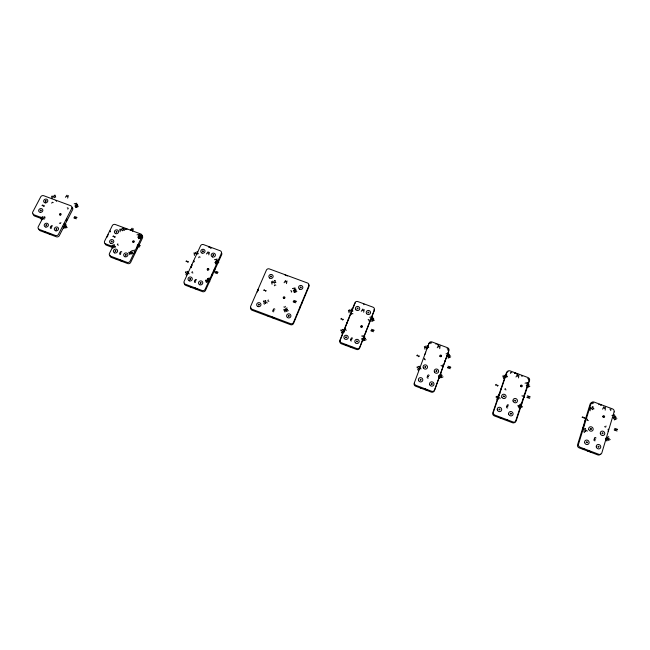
<?xml version="1.0" encoding="UTF-8"?>
<svg xmlns="http://www.w3.org/2000/svg" width="650" height="650" viewBox="0 0 650 650"><rect width="100%" height="100%" fill="white"/><g stroke="black" fill="none" stroke-linecap="round" stroke-linejoin="round"><path stroke-width="0.97" d="M258.351 289.827L258.245 290.168M257.952 290.071L258.253 289.266L258.034 290.257M523.957 397.077L523.754 397.735M67.234 219.44L66.918 220.049L66.909 218.879M191.238 267.711L191.393 266.102M137.979 246.634L137.678 247.26L137.751 246.098M346.426 324.537L346.491 323.919M346.881 323.416L346.946 322.79M348.384 319.637L348.676 318.793L348.294 319.735M498.737 395.549L499.135 395.062L498.745 396.004L498.94 395.298M346.385 345.442L346.45 344.866L345.686 345.02L346.694 345.394M214.614 269.912L214.801 268.312M605.199 410.126L605.426 407.184L604.232 408.541L603.842 406.729L602.607 409.159M350.391 346.954L350.464 346.369M351.658 346.824L352.235 347.644M363.829 304.72L363.927 304.062M518.513 377.934L518.919 375.18L517.603 376.382L517.506 374.562L515.97 376.992M365.966 331.752L366.072 331.142L365.731 332.256M367.453 327.957L367.567 327.34M367.892 326.828L368.006 326.211M439.725 348.684L440.107 345.857L438.872 347.165L438.579 345.426L437.239 347.758M363.675 312.211L364.211 309.579L362.822 310.708L362.863 308.986L361.246 311.309M286.496 283.636L287.016 280.938L285.732 282.181L285.537 280.516L284.107 282.75M208.764 254.857L209.422 252.322L208.049 253.427L208.13 251.753L206.424 253.988M132.624 231.221L133.347 228.727L131.958 229.816L132.08 228.166L130.325 230.368M427.229 348.002L426.912 348.847M606.028 426.01L605.694 427.107L604.541 426.676M610.659 410.629L610.984 409.541L609.838 409.11M608.27 429.138L608.075 429.796L608.709 429.382M608.132 431.299L608.303 430.552M523.534 397.963L523.949 397.012M582.92 427.879L583.716 426.806M585.041 421.444L585.349 420.436L584.967 421.273M587.527 419.104L587.186 420.201L588.339 420.631M592.239 403.796L592.572 402.707L593.726 403.13M67.665 198.096L68.364 195.553L67.031 196.731L66.966 195.162L65.414 197.267M302.421 301.998L302.534 301.104L302.364 302.136M523.421 395.176L523.063 396.256L521.926 395.834M528.418 380.112L528.775 379.039L527.646 378.617M523.096 398.539L515.523 421.411A2.454 2.291 37.9 0 1 512.509 422.744L494.309 415.878A2.438 2.291 36.3 0 1 492.781 412.839L506.309 373.035A2.397 2.234 31.6 0 1 508.056 371.613M524.363 394.721L528.466 382.338M523.128 399.62L523.339 398.897L522.933 399.368M505.294 388.408L504.928 389.488L506.058 389.911M510.372 373.409L510.729 372.344L511.851 372.767M500.736 389.854L501.069 388.871L500.719 389.707M446.843 356.314L446.396 357.329M507.252 420.257L507.756 420.249L506.984 419.868L506.561 420.298M498.794 395.744L498.477 396.321M442.471 364.967L442.089 366.023L440.976 365.609M447.817 350.196L448.199 349.148L447.094 348.741M425.319 353.153L425.555 352.584M424.702 358.329L424.312 359.385L425.425 359.799M430.129 343.631L430.511 342.591L431.616 342.997M446.558 356.874L446.721 356.46M301.762 303.566L301.868 302.738M363.131 335.351L362.724 336.391L361.627 335.985M368.81 320.873L369.216 319.849L368.127 319.442M345.711 328.851L345.296 329.883L346.385 330.289M351.463 314.438L351.877 313.414L352.958 313.812M444.819 361.733L445.274 360.644L444.99 361.197M424.816 354.518L425.051 353.957M425.49 352.698L425.726 352.129M300.202 307.092L299.812 308.027L300.072 306.889L300.097 307.548M285.342 306.321L284.911 307.336L283.839 306.938M291.346 292.126L291.777 291.119L290.713 290.721M268.263 299.951L267.824 300.958L268.897 301.356M274.341 285.813L274.771 284.814L275.827 285.204M436.004 344.346L436.264 343.761M437.921 345.053L438.181 344.467L437.702 344.297M209.072 277.851L208.618 278.85L207.569 278.46M215.386 263.933L215.832 262.949L214.784 262.559M214.11 269.848L214.037 271.18L214.338 270.514M213.931 270.814L214.207 270.205M212.444 274.373L212.03 275.291L212.168 274.121L212.379 274.836M192.319 271.602L191.864 272.602L192.912 272.992M198.705 257.741L199.152 256.758L200.192 257.148M420.883 387.993L421.119 387.498L420.217 387.579L421.249 387.969M191.718 265.403L191.994 264.786L191.839 265.761M193.732 261.942L194.155 261.04L193.676 261.154L193.919 261.885M134.266 249.933L133.794 250.916L132.763 250.534M140.879 236.283L141.343 235.316L140.319 234.934M135.289 251.932L134.851 252.834L134.899 251.648L135.265 252.403M117.837 243.807L117.358 244.782L118.389 245.164M124.516 230.214L124.987 229.247L126.003 229.621M426.928 390.268L427.172 389.781M447.054 355.501L447.338 354.941M64.675 224.112L64.22 224.998L64.179 223.787L64.683 224.591M60.889 222.552L60.401 223.511L59.386 223.137M67.787 209.154L68.274 208.203L67.267 207.829M44.777 216.539L44.273 217.498L45.281 217.872M51.732 203.198L52.219 202.248L53.227 202.621M521.251 404.666L521.804 403.618M285.082 275.064L285.87 275.308M514.605 373.498L515.158 373.352M515.84 373.271L514.922 373.059L515.214 373.368M516.612 374.124L517.798 374.002M521.503 376.058L521.942 375.537L522.364 376.188M500.386 417.974L500.793 417.536L499.753 417.568L500.801 417.966M507.374 420.607L506.781 420.079M598.715 404.698L599.332 404.235M600.706 405.438L601.323 404.974L600.827 404.787M583.229 428.919C582.497 432.559 586.064 425.848 585.333 429.488M498.314 396.89C499.135 393.331 495.422 399.888 496.243 396.329M613.242 417.926L615.542 416.138L613.649 416.236L614.656 414.789L611.926 415.496M417.202 366.722C416.301 370.199 420.136 363.789 419.234 367.266M526.248 385.572L528.572 383.825L526.695 383.914L527.735 382.501L525.021 383.191M340.974 329.81C339.999 333.198 343.939 326.958 342.964 330.346M447.192 356.168L449.54 354.453L447.704 354.591L448.744 353.161L446.038 353.836M583.611 449.353L584.196 448.979L583.009 448.963L584.082 449.369M263.559 300.885C262.511 304.208 266.565 298.098 265.517 301.413M370.866 319.516L373.214 318.037L371.377 317.931L372.678 316.704L369.777 317.241M590.501 451.36L589.899 451.726L590.59 451.994M185.599 271.765C184.478 275.007 188.638 269.035 187.525 272.277M293.418 290.794L295.799 289.152L294.003 289.283L295.092 287.918L292.402 288.567M208.723 247.439L209.43 247.016M112.296 245.066C111.109 248.243 115.375 242.393 114.189 245.57M215.426 261.869L217.839 260.309L216.019 260.349L217.157 259.049L214.484 259.683M41.015 217.084C39.764 220.196 44.127 214.476 42.876 217.579M137.881 237.014L140.303 235.438L138.507 235.519L139.718 234.252L137.004 234.869M75.002 205.92L77.431 204.368L75.652 204.457L76.83 203.206L74.173 203.816M196.471 289.193L197.161 288.852M51.017 234.536L49.969 233.634L50.684 234.024M610.188 439.449C609.196 441.139 607.287 438.206 609.188 438.206C608.043 439.562 606.645 436.426 608.717 436.719M597.943 446.94L599.064 446.428M601.973 433.574L603.094 433.062M586.3 442.561L587.421 442.049M603.46 416.699L603.988 416.463M613.47 418.34C621.091 414.001 609.253 422.971 616.899 418.641M590.379 429.227L591.5 428.724M126.449 228.971L127.099 229.125M510.291 413.969L511.42 413.473M514.654 400.887L515.783 400.392M498.891 409.687L500.029 409.183M521.235 403.959C519.244 403.553 520.431 406.803 521.658 405.421C519.773 405.405 521.609 408.33 522.616 406.64M521.137 386.051L521.658 385.824M526.459 385.978C534.17 381.737 522.137 390.512 529.847 386.279M503.303 396.638L504.433 396.142M443.048 376.829C442.024 378.471 440.253 375.57 442.13 375.627C441.017 377.057 439.709 373.856 441.748 374.205M431.21 384.223L432.339 383.736M450.734 356.858C442.902 360.977 455.203 352.527 447.387 356.566M435.874 371.394L436.995 370.906M420.038 380.023L421.168 379.535M440.448 356.021L440.976 355.794M424.743 367.226L425.872 366.746M366.243 339.666C365.219 341.291 363.521 338.439 365.373 338.496C364.187 339.844 363.049 336.733 365.032 337.106M361.359 326.584L361.887 326.365M345.516 337.569L346.645 337.098M356.428 341.656L357.549 341.177M367.827 312.723L368.94 312.252M371.044 319.906C378.771 315.916 366.592 324.163 374.343 320.19M357.004 308.717L358.118 308.254M288.194 316.111L289.323 315.648M287.186 308.043C285.236 307.637 286.301 310.765 287.487 309.408C285.667 309.311 287.267 312.211 288.324 310.554M258.245 304.899L259.374 304.436M300.154 287.674L301.267 287.219M293.597 291.176C301.332 287.235 289.055 295.401 296.855 291.46M283.822 297.724L284.351 297.513M270.449 276.681L271.562 276.226M208.804 278.777C206.887 278.33 207.813 281.434 209.064 280.118C207.261 280.028 208.796 282.872 209.852 281.239M200.078 283.124L201.207 282.669M215.589 262.243C223.397 258.391 210.966 266.386 218.806 262.519M207.781 269.425L208.317 269.214M189.589 279.199L190.718 278.744M212.745 255.32L213.866 254.873M202.345 251.469L203.466 251.022M133.185 253.281C132.072 254.857 130.634 252.094 132.429 252.176C131.219 253.459 130.301 250.437 132.202 250.859M138.036 237.388C145.836 233.578 133.347 241.459 141.213 237.656M133.209 241.67L133.737 241.459M114.944 251.257L116.074 250.811M125.222 255.109L126.352 254.662M115.928 232.026L117.049 231.587M111.134 241.735L112.263 241.288M66.3 224.908C64.472 224.437 65.203 227.484 66.487 226.192C64.707 226.054 66.138 228.898 67.218 227.281M55.843 229.141L56.973 228.694M75.14 206.278C82.989 202.516 70.452 210.307 78.284 206.537M60.052 214.443L60.58 214.24M45.752 225.355L46.881 224.916M40.186 210.689L41.316 210.251M45.167 201.183L46.288 200.752M122.582 261.43L121.647 260.601L122.387 260.926M214.427 269.141L215.036 268.978M191.002 266.939L191.669 266.784M110.459 231.075L109.842 231.14L110.256 231.928M42.835 204.921C39.65 206.497 46.824 204.929 43.648 206.497M113.661 235.844C110.484 237.453 117.707 235.852 114.53 237.461M186.778 260.748C183.609 262.389 190.864 260.756 187.696 262.397M264.452 289.648C261.284 291.322 268.588 289.656 265.419 291.33M341.575 318.346C338.414 320.052 345.759 318.354 342.599 320.06M417.511 354.973C414.351 356.72 421.753 354.981 418.592 356.728M496.243 384.353C493.09 386.132 500.541 384.361 497.38 386.141M582.879 416.674C579.727 418.494 587.226 416.683 584.082 418.503M210.161 247.293L211.023 248.292M210.267 247.666L210.917 247.902M74.482 216.547C82.396 218.847 68.453 216.491 76.334 218.806M215.467 271.286C223.624 273.658 209.251 271.245 217.466 273.634M293.719 300.398C302.079 302.754 287.495 300.438 295.799 302.794M371.418 329.306C379.917 331.654 365.072 329.363 373.588 331.752M137.727 244.668C145.746 246.959 131.584 244.652 139.653 246.967M448.012 366.21C456.723 368.664 441.496 366.218 450.279 368.713M527.345 395.809C536.209 398.361 520.804 395.809 529.701 398.361M614.656 428.382C623.683 430.869 608.051 428.48 617.102 430.991M42.786 219.099L34.678 216.068A2.275 1.999 -22.7 0 1 33.564 214.979M112.645 247.504L106.389 245.164A2.283 2.056 -20.6 0 1 105.105 243.531M52.544 226.037C51.602 224.559 49.879 227.248 51.667 227.143C50.586 225.956 49.367 228.816 51.293 228.443M121.818 251.948C120.835 250.477 119.153 253.207 120.965 253.078C119.876 251.802 118.657 254.808 120.616 254.402M196.593 279.914C195.553 278.379 193.952 281.141 195.764 281.068C194.586 279.825 193.513 282.848 195.455 282.425M274.893 309.205C273.829 307.637 272.244 310.529 274.081 310.383C272.87 309.116 271.838 312.211 273.804 311.764M352.641 338.293C351.528 336.668 350.001 339.649 351.853 339.495C350.602 338.187 349.635 341.372 351.609 340.901M429.236 375.416C428.049 373.758 426.603 376.748 428.472 376.651C427.164 375.318 426.286 378.584 428.261 378.089M508.633 405.202C507.423 403.504 506.001 406.648 507.894 406.461C506.537 405.064 505.757 408.452 507.723 407.924M596.009 437.978C594.726 436.207 593.401 439.481 595.303 439.262C593.913 437.832 593.166 441.326 595.164 440.765M195.536 288.243L194.886 287.999L195.837 288.949M195.008 288.34L195.658 288.584M45.849 232.497L44.923 232.148L45.191 231.831L45.736 232.619M116.838 259.139L115.895 258.781L116.269 258.497L116.683 259.244M191.482 287.154L190.523 286.788L191.019 286.553L191.279 287.243M268.686 316.119L267.702 315.754L268.336 315.551L268.434 316.192M125.336 228.443L124.906 228.443M108.217 234.691L107.843 235.446M272.155 317.533C273.804 318.516 271.156 316.29 272.862 317.379M196.284 288.527L197.462 289.559M287.519 275.909L286.756 275.706M593.247 406.843C589.558 405.86 596.546 409.825 592.857 408.842M592.572 409.719L590.753 407.314L590.809 409.167L589.363 407.826L590.208 410.776M506.781 374.725C503.149 373.758 509.966 377.65 506.342 376.683M506.033 377.544L504.091 375.172L504.302 377L502.791 375.846L503.661 378.576M428.196 345.532C424.621 344.581 431.283 348.408 427.708 347.457M352.365 309.14C348.855 308.206 355.347 311.943 351.837 311.017M427.383 348.294L425.766 346.019L425.685 347.758L424.336 346.483L425.003 349.31M275.373 280.621C271.911 279.703 278.265 283.376 274.804 282.457M351.488 311.838L349.716 309.571L349.83 311.317L348.4 310.213L349.123 312.829M48.904 233.22L49.441 234.008M197.836 251.899C194.423 250.998 200.631 254.605 197.218 253.703M274.438 283.262L272.74 281.044L272.805 282.758L271.424 281.669L272.066 284.237M123.581 228.28C120.218 227.386 126.287 230.945 122.923 230.059M196.836 254.491L195.406 252.322L195.227 253.988L194.025 252.785L194.464 255.442M55.388 195.284C52.081 194.415 58.013 197.893 54.697 197.023M122.525 230.831L121.16 228.703L120.9 230.352L119.779 229.158L120.144 231.766M65.991 220.252L66.495 221.065M56.03 200.493L56.55 201.338M54.283 197.779L53.024 195.723L52.739 197.299L51.61 196.138L51.911 198.689M107.721 236.787L107.388 236.226L107.096 236.917M603.582 416.309L603.874 416.845M606.856 437.621C611.918 445.616 601.819 432.957 606.864 441.025M602.225 432.738L602.842 433.899M590.631 428.399L591.248 429.552M598.195 446.103L598.812 447.273M587.137 431.356C587.421 429.358 584.049 430.479 585.666 431.681C585.626 429.812 582.579 431.486 584.48 432.551M586.552 441.724L587.169 442.886M521.259 385.678L521.536 386.206M519.374 404.852C524.209 412.669 514.524 400.408 519.285 408.176M514.93 400.075L515.507 401.204M503.579 395.826L504.156 396.955M510.559 413.148L511.144 414.294M500.037 398.718C500.337 396.744 497.047 397.857 498.574 399.035C498.542 397.207 495.576 398.84 497.38 399.888M499.176 408.866L499.753 410.004M440.586 355.648L440.838 356.168M439.879 375.074C444.364 382.736 435.126 370.654 439.709 378.332M436.158 370.598L436.711 371.711M425.035 366.429L425.579 367.543M431.503 383.419L432.047 384.54M420.899 369.062C421.208 367.136 417.966 368.201 419.437 369.371C419.356 367.583 416.52 369.143 418.234 370.207M420.331 379.218L420.875 380.339M368.127 311.951L368.639 313.024M357.313 307.954L357.817 309.018M361.506 326.219L361.741 326.731M363.163 337.959C367.477 345.394 358.621 333.702 362.911 341.136M356.728 340.868L357.24 341.957M344.565 332.093C344.947 330.273 341.762 331.167 343.119 332.394C343.159 330.647 340.226 332.158 341.908 333.206M345.824 336.789L346.328 337.878M300.471 286.918L300.95 287.966M283.969 297.367L284.196 297.871M270.774 275.933L271.245 276.973M288.519 315.348L288.998 316.412M285.317 308.88C289.372 316.217 280.93 304.623 284.984 312M267.053 303.127C267.434 301.348 264.29 302.209 265.614 303.428C265.655 301.714 262.787 303.184 264.396 304.224M258.57 304.135L259.041 305.199M213.086 254.581L213.533 255.613M202.686 250.738L203.125 251.761M207.943 269.076L208.154 269.563M206.928 279.598C210.771 286.756 202.735 275.502 206.513 282.652M200.419 282.376L200.858 283.424M188.996 273.959C189.345 272.155 186.322 273.106 187.566 274.251C187.712 272.569 184.771 273.959 186.339 275.031M189.938 278.452L190.377 279.5M133.38 241.329L133.575 241.808M130.325 251.664C133.908 258.7 126.254 247.618 129.838 254.662M116.285 231.303L116.691 232.31M125.58 254.369L125.994 255.401M115.611 247.219C115.919 245.432 112.938 246.415 114.181 247.504C114.27 245.846 111.451 247.236 112.946 248.268M111.491 241.004L111.897 242.019M115.302 250.526L115.708 251.55M60.231 214.102L60.409 214.573M64.415 225.696C67.795 232.594 60.556 221.634 63.871 228.637M45.532 200.476L45.914 201.468M56.217 228.41L56.607 229.426M44.241 219.204C44.639 217.449 41.641 218.368 42.819 219.481C42.924 217.88 40.146 219.196 41.576 220.236M40.56 209.974L40.942 210.966M46.126 224.64L46.508 225.639M600.519 454.082A2.519 2.299 42.5 0 1 597.773 454.894L579.183 447.891A2.502 2.299 41.8 0 1 577.558 444.787L590.094 404.146A2.462 2.242 37.7 0 1 591.817 402.691M528.889 380.803A2.413 2.234 33.2 0 1 528.783 381.379M414.562 382.387A2.389 2.283 25.3 0 0 416 385.369L431.673 391.276A2.397 2.291 28.2 0 0 434.696 389.967L448.931 350.61A2.364 2.234 23.9 0 0 447.468 347.693L431.998 341.949A2.356 2.226 21.5 0 0 429.024 343.224L414.204 383.232A2.381 2.275 25.4 0 0 415.642 386.206L431.251 392.096A2.389 2.283 28.3 0 0 434.265 390.788L448.451 351.561A2.356 2.226 24 0 0 448.532 350.407M428.618 344.199A2.348 2.218 21.6 0 1 429.301 343.265M374.043 309.408A2.308 2.186 9.9 0 1 374.116 311.082L359.564 348.197A2.332 2.242 9.8 0 1 356.558 349.464L341.307 343.744A2.324 2.234 6.2 0 1 339.966 340.852L354.729 303.916A2.299 2.178 7.2 0 1 355.42 303.006M250.876 307.434A2.308 2.178 -10.5 0 0 252.111 310.269L290.55 324.691A2.308 2.202 -4.5 0 0 293.556 323.448L308.807 286.942A2.283 2.153 -1.2 0 0 308.474 284.814M184.405 283.116A2.291 2.129 -17 0 0 185.746 285.358L202.491 291.647A2.299 2.145 -15.7 0 0 205.498 290.42L221.658 254.727A2.267 2.096 -11.7 0 0 221.39 252.647M141.383 235.276A2.267 2.056 -17.9 0 1 142.488 237.965L130.699 262.373A2.291 2.088 -20.4 0 1 127.684 263.567L111.256 257.4A2.291 2.08 -21.1 0 1 109.996 255.206M33.451 214.467A2.275 1.999 -22.7 0 1 33.491 213.931M72.053 207.374A2.259 2.007 -20.7 0 1 72.597 209.755L59.337 235.609A2.283 2.031 -22.9 0 1 56.331 236.787L40.203 230.734A2.283 2.023 -23.3 0 1 38.968 229.117M505.757 419.469L504.571 419.551L505.757 419.469M257.676 291.314C257.221 293.459 257.246 289.916 257.676 291.314M499.159 394.339L499.777 393.177L499.159 394.339M136.63 248.121C137.239 250.323 137.361 246.285 136.63 248.121M583.538 425.913L584.301 424.889L583.538 425.913M614.12 411.913L601.827 452.928A2.535 2.308 42.4 0 1 598.812 454.293L580.158 447.257A2.519 2.308 41.7 0 1 578.516 444.145L591.094 403.366A2.47 2.251 37.6 0 1 594.059 402.049L612.471 408.874A2.486 2.251 38.5 0 1 614.12 411.913M529.547 380.526L516.246 420.688A2.462 2.299 37.8 0 1 513.232 422.029L494.959 415.139A2.446 2.299 36.2 0 1 493.431 412.092L506.992 372.158A2.405 2.242 31.5 0 1 509.966 370.866L528.003 377.553A2.421 2.242 33.2 0 1 529.547 380.526M589.249 450.954L587.876 450.97L589.249 450.954M374.319 310.001L359.718 347.238A2.34 2.242 9.8 0 1 356.704 348.514L341.404 342.769A2.332 2.242 6.2 0 1 340.056 339.869L354.868 302.811A2.308 2.186 7.2 0 1 357.841 301.576L372.954 307.158A2.316 2.186 9.9 0 1 374.319 310.001M308.791 285.789L293.483 322.408A2.316 2.21 -4.5 0 1 290.469 323.659L251.891 309.189A2.316 2.186 -10.4 0 1 250.648 306.345L266.402 270.124A2.283 2.137 -6.5 0 1 269.376 268.921L307.499 282.994A2.291 2.153 -1.2 0 1 308.791 285.789M221.341 253.476L205.124 289.283A2.308 2.153 -15.7 0 1 202.101 290.509L185.299 284.196A2.299 2.137 -17 0 1 184.121 281.409L200.558 245.797A2.267 2.088 -13.1 0 1 203.531 244.611L220.147 250.746A2.275 2.104 -11.7 0 1 221.341 253.476M425.23 389.049L424.994 389.537L425.856 389.764L425.23 389.049M141.903 236.665L130.065 261.146A2.299 2.096 -20.3 0 1 127.043 262.348L110.557 256.157A2.299 2.08 -21 0 1 109.468 253.427L112.848 246.561L105.682 243.888A2.283 2.064 -20.5 0 1 104.601 241.174L112.287 225.672A2.275 2.047 -19.1 0 1 115.278 224.502L140.79 233.967A2.275 2.064 -17.9 0 1 141.903 236.665M71.776 208.374L58.467 234.301A2.291 2.039 -22.9 0 1 55.445 235.487L39.268 229.418A2.291 2.031 -23.3 0 1 38.261 226.728L42.77 218.075L33.735 214.703A2.283 2.007 -22.7 0 1 32.736 212.046L40.722 196.861A2.267 1.991 -21.5 0 1 43.712 195.707L70.744 205.725A2.267 2.007 -20.6 0 1 71.776 208.374M274.617 318.411L273.748 317.639L274.617 318.411M120.022 259.927L121.054 260.829L120.022 259.927M602.851 416.715A0.934 0.845 39 0 0 604.354 417.267A0.934 0.845 39 0 0 603.972 415.756A0.934 0.845 39 0 0 602.851 416.715M596.294 447.021A2.364 2.161 41.9 0 0 600.08 448.443A2.364 2.161 41.9 0 0 599.137 444.592A2.364 2.161 41.9 0 0 596.294 447.021M584.651 442.642A2.356 2.153 41.4 0 0 588.429 444.064A2.356 2.153 41.4 0 0 587.503 440.212A2.356 2.153 41.4 0 0 584.651 442.642M588.738 429.317A2.348 2.137 40.1 0 0 592.499 430.723A2.348 2.137 40.1 0 0 591.573 426.904A2.348 2.137 40.1 0 0 588.738 429.317M600.332 433.656A2.356 2.145 40.6 0 0 604.11 435.061A2.356 2.145 40.6 0 0 603.159 431.243A2.356 2.145 40.6 0 0 600.332 433.656M520.609 386.287A0.91 0.845 33.7 0 0 522.145 386.449A0.91 0.845 33.7 0 0 521.438 385.076A0.91 0.845 33.7 0 0 520.609 386.287M513.037 400.969A2.283 2.137 35.3 0 0 516.726 402.35A2.283 2.137 35.3 0 0 515.897 398.604A2.283 2.137 35.3 0 0 513.037 400.969M497.266 409.768A2.291 2.153 35.9 0 0 500.963 411.158A2.291 2.153 35.9 0 0 500.151 407.387A2.291 2.153 35.9 0 0 497.266 409.768M508.657 414.05A2.299 2.153 36.9 0 0 512.363 415.447A2.299 2.153 36.9 0 0 511.534 411.669A2.299 2.153 36.9 0 0 508.657 414.05M501.881 397.264A2.275 2.129 34.2 0 0 505.749 397.686A2.275 2.129 34.2 0 0 503.977 394.225A2.275 2.129 34.2 0 0 501.881 397.264M439.92 356.249A0.886 0.837 24.1 0 0 441.439 356.411A0.886 0.837 24.1 0 0 440.773 355.071A0.886 0.837 24.1 0 0 439.92 356.249M418.6 380.64A2.234 2.137 25.2 0 0 422.435 381.054A2.234 2.137 25.2 0 0 420.769 377.634A2.234 2.137 25.2 0 0 418.6 380.64M423.312 367.843A2.226 2.121 23.8 0 0 427.131 368.257A2.226 2.121 23.8 0 0 425.474 364.861A2.226 2.121 23.8 0 0 423.312 367.843M434.444 372.011A2.234 2.121 25.7 0 0 438.262 372.426A2.234 2.121 25.7 0 0 436.597 369.021A2.234 2.121 25.7 0 0 434.444 372.011M429.772 384.849A2.242 2.137 27.2 0 0 433.607 385.263A2.242 2.137 27.2 0 0 431.933 381.834A2.242 2.137 27.2 0 0 429.772 384.849M360.953 326.999A0.869 0.829 9.2 0 0 362.44 326.779A0.869 0.829 9.2 0 0 361.481 325.65A0.869 0.829 9.2 0 0 360.953 326.999M344.386 338.642A2.186 2.096 6.8 0 0 348.124 338.098A2.186 2.096 6.8 0 0 345.727 335.262A2.186 2.096 6.8 0 0 344.386 338.642M355.298 342.729A2.194 2.096 9.3 0 0 359.036 342.184A2.194 2.096 9.3 0 0 356.631 339.341A2.194 2.096 9.3 0 0 355.298 342.729M355.891 309.766A2.169 2.056 7.5 0 0 359.588 309.238A2.169 2.056 7.5 0 0 357.207 306.451A2.169 2.056 7.5 0 0 355.891 309.766M366.714 313.779A2.169 2.056 9.5 0 0 370.411 313.243A2.169 2.056 9.5 0 0 368.022 310.456A2.169 2.056 9.5 0 0 366.714 313.779M283.562 298.277A0.861 0.812 -5 0 0 284.944 297.708A0.861 0.812 -5 0 0 283.749 296.871A0.861 0.812 -5 0 0 283.562 298.277M257.985 306.581A2.161 2.047 -9.4 0 0 260.951 304.363A2.161 2.047 -9.4 0 0 257.489 303.071A2.161 2.047 -9.4 0 0 257.985 306.581M299.431 289.079A2.145 2.023 -2.2 0 0 302.843 287.674A2.145 2.023 -2.2 0 0 299.861 285.594A2.145 2.023 -2.2 0 0 299.431 289.079M269.717 278.07A2.145 2.007 -6.3 0 0 273.13 276.673A2.145 2.007 -6.3 0 0 270.181 274.609A2.145 2.007 -6.3 0 0 269.717 278.07M287.454 317.541A2.169 2.064 -4.8 0 0 290.908 316.111A2.169 2.064 -4.8 0 0 287.901 313.991A2.169 2.064 -4.8 0 0 287.454 317.541M207.707 270.067A0.861 0.796 -13.8 0 0 208.902 269.197A0.861 0.796 -13.8 0 0 207.537 268.694A0.861 0.796 -13.8 0 0 207.707 270.067M212.469 256.945A2.129 1.974 -12.4 0 0 215.418 254.8A2.129 1.974 -12.4 0 0 212.038 253.549A2.129 1.974 -12.4 0 0 212.469 256.945M199.786 284.781A2.153 2.007 -15.5 0 0 202.776 282.596A2.153 2.007 -15.5 0 0 199.363 281.32A2.153 2.007 -15.5 0 0 199.786 284.781M189.296 280.849A2.153 1.999 -16.3 0 0 192.286 278.671A2.153 1.999 -16.3 0 0 188.89 277.404A2.153 1.999 -16.3 0 0 189.296 280.849M202.061 253.086A2.129 1.966 -13.3 0 0 205.018 250.957A2.129 1.966 -13.3 0 0 201.638 249.706A2.129 1.966 -13.3 0 0 202.061 253.086M133.12 242.296A0.853 0.78 -18.7 0 0 134.314 241.451A0.853 0.78 -18.7 0 0 132.982 240.955A0.853 0.78 -18.7 0 0 133.12 242.296M110.801 243.344A2.145 1.934 -20.2 0 0 113.807 241.223A2.145 1.934 -20.2 0 0 110.484 239.98A2.145 1.934 -20.2 0 0 110.801 243.344M124.897 256.734A2.153 1.958 -20.1 0 0 127.912 254.589A2.153 1.958 -20.1 0 0 124.564 253.338A2.153 1.958 -20.1 0 0 124.897 256.734M114.603 252.874A2.153 1.95 -20.6 0 0 117.626 250.738A2.153 1.95 -20.6 0 0 114.286 249.494A2.153 1.95 -20.6 0 0 114.603 252.874M115.594 233.618A2.137 1.926 -19.3 0 0 118.593 231.514A2.137 1.926 -19.3 0 0 115.278 230.287A2.137 1.926 -19.3 0 0 115.594 233.618M60.158 215.101A0.853 0.756 -21.5 0 0 61.116 214.029A0.853 0.756 -21.5 0 0 59.686 213.882A0.853 0.756 -21.5 0 0 60.158 215.101M40.333 212.379A2.137 1.885 -22.3 0 0 42.738 209.698A2.137 1.885 -22.3 0 0 39.179 209.332A2.137 1.885 -22.3 0 0 40.333 212.379M45.898 227.069A2.145 1.901 -22.9 0 0 48.311 224.364A2.145 1.901 -22.9 0 0 44.728 223.99A2.145 1.901 -22.9 0 0 45.898 227.069M56.006 230.856A2.145 1.909 -22.6 0 0 58.411 228.142A2.145 1.909 -22.6 0 0 54.819 227.768A2.145 1.909 -22.6 0 0 56.006 230.856M45.313 202.865A2.129 1.869 -21.5 0 0 47.71 200.208A2.129 1.869 -21.5 0 0 44.151 199.843A2.129 1.869 -21.5 0 0 45.313 202.865"/></g></svg>
